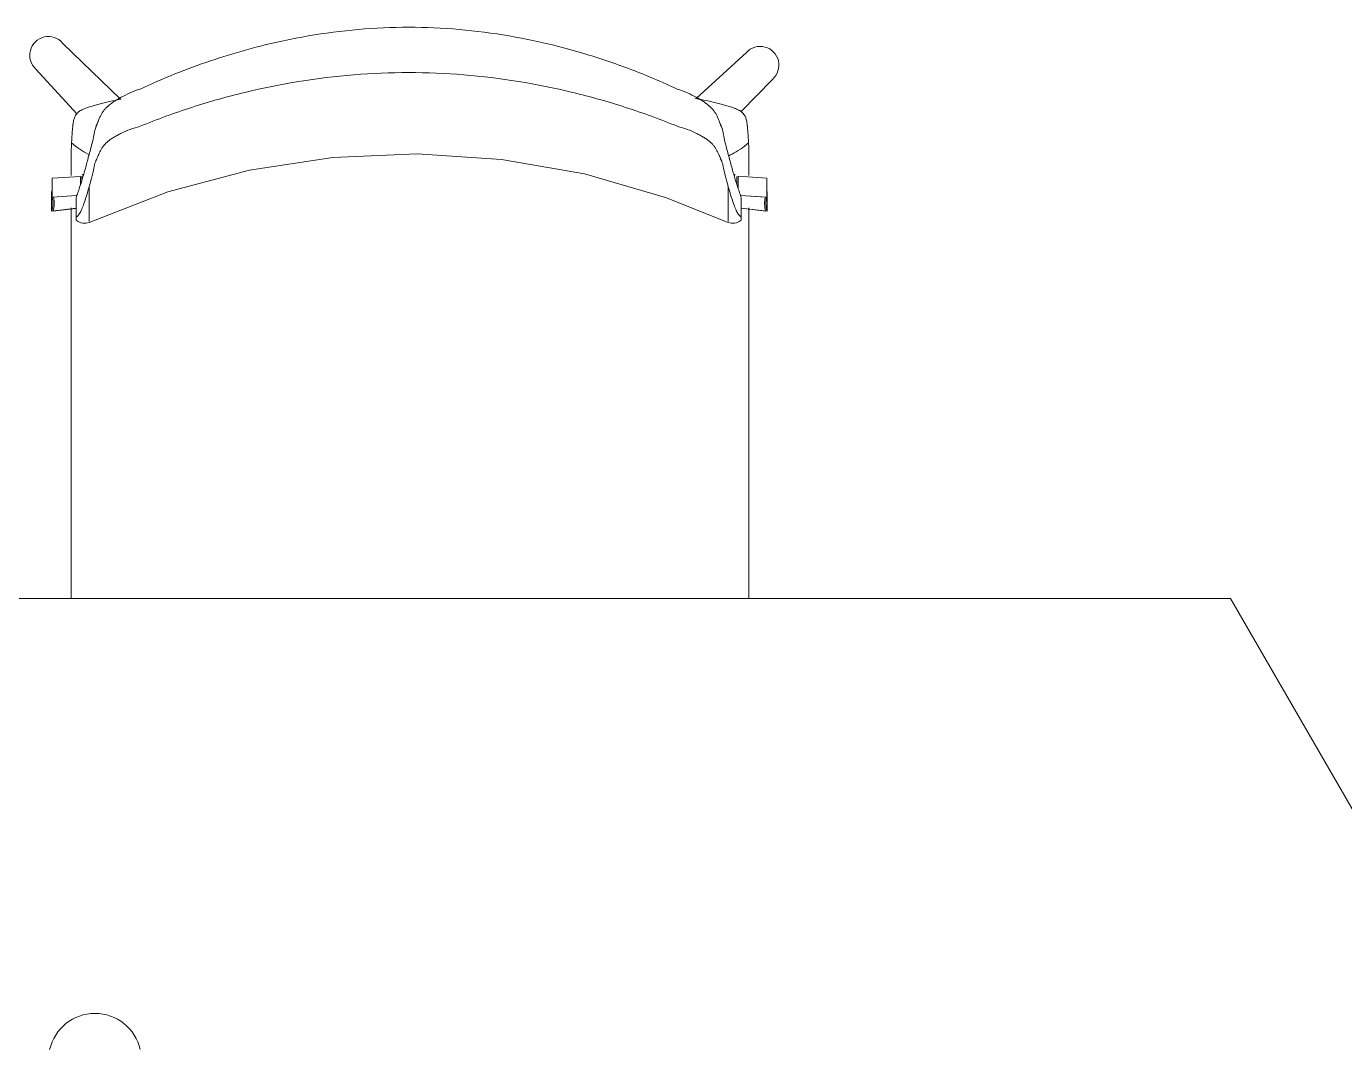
# Model space of a CAD drawing. Header units: millimetres. Extents: x 155927 to 326028, y -36033 to 97293.
# Drawn here: x 183402 to 184325, y 21562 to 22279 of the extents above; entities that cross this region are included whole.
import ezdxf

# ---------------------------------------------------------------- set-up
doc = ezdxf.new("R2010")
doc.units = ezdxf.units.MM
doc.header["$MEASUREMENT"] = 0
doc.layers.add('A-GENM', color=8, linetype='CONTINUOUS', lineweight=9)
doc.layers.add('I-FURN', color=8, linetype='CONTINUOUS', lineweight=9)

msp = doc.modelspace()

# ---------------------------------------------------------------- linework, layer by layer
at = {"layer": 'A-GENM'}
msp.add_arc((183449.76, 21554.84), 32.54, 12.68038, 167.31962, dxfattribs=at)
at = {"layer": 'I-FURN'}
for p, q in [((183467.78, 22227.49), (183427.12, 22266.94)), ((183906.11, 22260.24), (183871, 22228.01)), ((183408.41, 22248.72), (183437.39, 22217.18)), ((183902.2, 22218.74), (183924.31, 22241.52)), ((183557.94, 22177.83), (183616.38, 22186.76)), ((183616.38, 22186.76), (183675.45, 22189.32)), ((183675.45, 22189.32), (183734.46, 22185.48)), ((183734.46, 22185.48), (183792.71, 22175.29)), ((183500.81, 22162.64), (183557.94, 22177.83)), ((183792.71, 22175.29), (183849.51, 22158.86)), ((183419.71, 22172.23), (183439.61, 22173.59)), ((183419.71, 22158.9), (183419.71, 22172.23)), ((183439.61, 22173.59), (183439.61, 22167.69)), ((183440.57, 22173.62), (183440.57, 22170.61)), ((183899.5, 22167.69), (183899.5, 22173.59)), ((183900.45, 22173.62), (183920.35, 22172.26)), ((183900.45, 22164.78), (183900.45, 22173.62)), ((183920.35, 22172.26), (183920.35, 22158.93)), ((183419.38, 22162.51), (183419.38, 22149.18)), ((183437.07, 22160.09), (183419.71, 22158.9)), ((183436.56, 22145.01), (183436.56, 22158.64)), ((183445.67, 22141.37), (183500.81, 22162.64)), ((183849.51, 22158.86), (183893.44, 22141.37)), ((183920.35, 22158.93), (183902.01, 22160.18)), ((183919.4, 22158.9), (183902.04, 22160.09)), ((183902.55, 22145.01), (183902.55, 22158.64)), ((183920.68, 22149.21), (183920.68, 22162.54)), ((183419.38, 22149.18), (183436.56, 22151.24)), ((183420.34, 22149.21), (183436.56, 22151.16)), ((183902.55, 22151.38), (183920.68, 22149.21)), ((183902.55, 22151.24), (183919.73, 22149.18)), ((183436.56, 22142.94), (183438.1, 22141.85)), ((183438.1, 22141.85), (183439.84, 22141.12)), ((183439.84, 22141.12), (183441.32, 22140.8)), ((183441.32, 22140.8), (183443.59, 22140.82)), ((183443.59, 22140.82), (183445.67, 22141.37)), ((183895.52, 22140.82), (183893.44, 22141.37)), ((183897.79, 22140.8), (183895.52, 22140.82)), ((183899.27, 22141.12), (183897.79, 22140.8)), ((183901.01, 22141.85), (183899.27, 22141.12)), ((183902.55, 22142.94), (183901.01, 22141.85)), ((184245.29, 21877.94), (183095.31, 21877.92)), ((184820.34, 20882.03), (184245.29, 21877.94))]:
    msp.add_line(p, q, dxfattribs=at)
for centre, start, end in [((183417.16, 22258.45), 40.41756, 228.03379), ((183915.83, 22251.49), 310.39413, 138.01036)]:
    msp.add_arc(centre, 13.09, start, end, dxfattribs=at)
for centre, start_param, end_param in [((183402.89, 22167.91), 5.960696, 6.044337), ((183402.89, 22154.57), 5.960696, 6.540192), ((183403.84, 22154.6), 5.960696, 6.540192), ((183936.22, 22154.57), 2.884586, 3.464082), ((183937.17, 22154.6), 2.884586, 3.464082), ((183937.17, 22167.93), 3.380441, 3.464082)]:
    msp.add_ellipse(centre, major_axis=(17.39, 0), ratio=0.978487, start_param=start_param, end_param=end_param, dxfattribs=at)
for points, knots in [([(183481.42, 22234.74), (183497.49, 22242.22), (183530.33, 22255.38), (183587.26, 22271.17), (183651.78, 22279.67), (183722.74, 22276.51), (183780.55, 22264.02), (183825.26, 22248.88), (183846.98, 22239.73), (183857.69, 22234.74)], [-1, -1, -1, -1, -0.863636, -0.727273, -0.545455, -0.363636, -0.181818, -0.090909, 0, 0, 0, 0]), ([(183857.69, 22208.67), (183845.76, 22213.53), (183821.59, 22222.35), (183772.01, 22236.4), (183708.3, 22246.75), (183630.82, 22246.75), (183567.11, 22236.4), (183517.53, 22222.35), (183493.36, 22213.54), (183481.42, 22208.67)], [-1, -1, -1, -1, -0.9, -0.8, -0.6, -0.4, -0.2, -0.1, 0, 0, 0, 0]), ([(183438.99, 22165.78), (183439.67, 22167.67), (183440.72, 22170.9), (183442.18, 22175.93), (183443.3, 22180.01), (183444.44, 22184.25), (183445.63, 22188.73), (183446.71, 22192.78), (183447.59, 22196.13), (183448.15, 22198.28), (183448.55, 22199.99), (183448.86, 22201.68), (183449.13, 22203.37), (183449.49, 22205.11), (183449.83, 22206.46), (183450.19, 22207.63), (183450.51, 22208.48), (183450.7, 22208.97), (183450.87, 22209.35), (183451.03, 22209.73), (183451.24, 22210.24), (183451.6, 22211.15), (183452.12, 22212.48), (183452.78, 22214.13), (183453.55, 22215.82), (183454.47, 22217.54), (183455.6, 22219.26), (183456.76, 22220.69), (183457.71, 22221.67), (183458.29, 22222.23), (183458.76, 22222.64), (183459.24, 22223.05), (183459.9, 22223.6), (183461.11, 22224.55), (183462.97, 22225.89), (183465.45, 22227.48), (183469.06, 22229.54), (183474.17, 22232.01), (183478.89, 22233.86), (183481.42, 22234.74)], [0, 0, 0, 0, 0.142857, 0.214286, 0.285714, 0.357143, 0.428571, 0.5, 0.535714, 0.571429, 0.589286, 0.607143, 0.642857, 0.660714, 0.678571, 0.696429, 0.705357, 0.709821, 0.714286, 0.71875, 0.723214, 0.732143, 0.75, 0.767857, 0.785714, 0.803571, 0.821429, 0.839286, 0.848214, 0.852679, 0.857143, 0.861607, 0.866071, 0.875, 0.892857, 0.910714, 0.928571, 0.964286, 1, 1, 1, 1]), ([(183857.69, 22234.74), (183860.22, 22233.86), (183864.94, 22232.01), (183870.05, 22229.54), (183873.66, 22227.48), (183876.14, 22225.89), (183878.01, 22224.55), (183879.21, 22223.6), (183879.87, 22223.05), (183880.36, 22222.64), (183880.82, 22222.23), (183881.4, 22221.67), (183882.36, 22220.69), (183883.51, 22219.26), (183884.64, 22217.54), (183885.56, 22215.82), (183886.33, 22214.13), (183886.99, 22212.48), (183887.51, 22211.15), (183887.87, 22210.24), (183888.08, 22209.73), (183888.25, 22209.35), (183888.41, 22208.97), (183888.6, 22208.48), (183888.92, 22207.63), (183889.29, 22206.46), (183889.62, 22205.11), (183889.98, 22203.37), (183890.25, 22201.68), (183890.56, 22199.99), (183890.86, 22198.7), (183891.19, 22197.41), (183891.63, 22195.71), (183892.4, 22192.78), (183893.48, 22188.73), (183894.67, 22184.25), (183895.81, 22180.01), (183896.94, 22175.93), (183898.02, 22172.15), (183899.09, 22168.75), (183899.78, 22166.72), (183900.12, 22165.78)], [0, 0, 0, 0, 0.035714, 0.071429, 0.089286, 0.107143, 0.125, 0.133929, 0.138393, 0.142857, 0.147321, 0.151786, 0.160714, 0.178571, 0.196429, 0.214286, 0.232143, 0.25, 0.267857, 0.276786, 0.28125, 0.285714, 0.290179, 0.294643, 0.303571, 0.321429, 0.339286, 0.357143, 0.392857, 0.410714, 0.428571, 0.446429, 0.464286, 0.5, 0.571429, 0.642857, 0.714286, 0.785714, 0.857143, 0.928571, 1, 1, 1, 1]), ([(183433.38, 22196.97), (183433.44, 22198.05), (183433.53, 22199.71), (183433.65, 22201.66), (183433.72, 22202.76), (183433.78, 22203.58), (183433.83, 22204.38), (183433.91, 22205.39), (183434, 22206.61), (183434.12, 22207.84), (183434.21, 22208.73), (183434.27, 22209.24), (183434.31, 22209.64), (183434.36, 22210.03), (183434.43, 22210.54), (183434.56, 22211.42), (183434.78, 22212.62), (183435.11, 22213.97), (183435.54, 22215.2), (183436.17, 22216.42), (183437.07, 22217.59), (183438.03, 22218.51), (183438.91, 22219.16), (183439.59, 22219.59), (183440.28, 22219.99), (183441.26, 22220.49), (183442.58, 22221.07), (183444.26, 22221.72), (183446.04, 22222.32), (183447.78, 22222.85), (183449.37, 22223.3), (183450.92, 22223.73), (183452.59, 22224.17), (183454.43, 22224.63), (183456.9, 22225.22), (183461.32, 22226.25), (183465.08, 22227.06), (183467.41, 22227.56)], [0, 0, 0, 0, 0.0625, 0.09375, 0.109375, 0.125, 0.140625, 0.15625, 0.1875, 0.21875, 0.234375, 0.242188, 0.25, 0.257812, 0.265625, 0.28125, 0.3125, 0.34375, 0.375, 0.40625, 0.4375, 0.46875, 0.484375, 0.5, 0.515625, 0.53125, 0.5625, 0.59375, 0.625, 0.65625, 0.6875, 0.71875, 0.75, 0.78125, 0.8125, 0.875, 1, 1, 1, 1]), ([(183873.6, 22227.56), (183875.93, 22227.06), (183879.69, 22226.25), (183884.12, 22225.22), (183886.58, 22224.63), (183888.42, 22224.17), (183890.1, 22223.73), (183891.65, 22223.3), (183893.24, 22222.85), (183894.97, 22222.32), (183896.75, 22221.72), (183898.43, 22221.07), (183899.75, 22220.49), (183900.73, 22219.99), (183901.42, 22219.59), (183902.1, 22219.16), (183902.98, 22218.51), (183903.94, 22217.59), (183904.84, 22216.42), (183905.47, 22215.2), (183905.9, 22213.97), (183906.24, 22212.62), (183906.45, 22211.42), (183906.58, 22210.54), (183906.65, 22210.03), (183906.7, 22209.64), (183906.75, 22209.24), (183906.81, 22208.73), (183906.9, 22207.84), (183907.01, 22206.61), (183907.11, 22205.39), (183907.18, 22204.38), (183907.24, 22203.58), (183907.29, 22202.76), (183907.36, 22201.66), (183907.48, 22199.71), (183907.57, 22198.05), (183907.63, 22196.97)], [0, 0, 0, 0, 0.125, 0.1875, 0.21875, 0.25, 0.28125, 0.3125, 0.34375, 0.375, 0.40625, 0.4375, 0.46875, 0.484375, 0.5, 0.515625, 0.53125, 0.5625, 0.59375, 0.625, 0.65625, 0.6875, 0.71875, 0.734375, 0.742188, 0.75, 0.757812, 0.765625, 0.78125, 0.8125, 0.84375, 0.859375, 0.875, 0.890625, 0.90625, 0.9375, 1, 1, 1, 1]), ([(183481.42, 22208.67), (183478.93, 22207.97), (183474.28, 22206.46), (183469.23, 22204.35), (183465.64, 22202.54), (183463.17, 22201.13), (183461.3, 22199.91), (183460.09, 22199.04), (183459.43, 22198.53), (183458.95, 22198.15), (183458.48, 22197.77), (183457.88, 22197.24), (183456.92, 22196.3), (183455.72, 22194.91), (183454.54, 22193.21), (183453.57, 22191.49), (183452.74, 22189.81), (183452.03, 22188.17), (183451.48, 22186.88), (183451.1, 22186.01), (183450.88, 22185.53), (183450.72, 22185.18), (183450.55, 22184.83), (183450.35, 22184.38), (183450.04, 22183.62), (183449.69, 22182.58), (183449.37, 22181.42), (183449.06, 22179.93), (183448.84, 22178.48), (183448.56, 22177), (183448.29, 22175.83), (183447.96, 22174.63), (183447.54, 22173.03), (183446.78, 22170.24), (183446.12, 22167.88), (183445.67, 22166.32)], [0, 0, 0, 0, 0.0625, 0.125, 0.15625, 0.1875, 0.21875, 0.234375, 0.242188, 0.25, 0.257812, 0.265625, 0.28125, 0.3125, 0.34375, 0.375, 0.40625, 0.4375, 0.46875, 0.484375, 0.492188, 0.5, 0.507812, 0.515625, 0.53125, 0.5625, 0.59375, 0.625, 0.6875, 0.71875, 0.75, 0.78125, 0.8125, 0.875, 1, 1, 1, 1]), ([(183893.44, 22166.32), (183892.99, 22167.88), (183892.33, 22170.24), (183891.57, 22173.03), (183891.15, 22174.63), (183890.82, 22175.83), (183890.55, 22177), (183890.27, 22178.48), (183890.05, 22179.93), (183889.74, 22181.42), (183889.43, 22182.58), (183889.07, 22183.62), (183888.76, 22184.38), (183888.56, 22184.83), (183888.4, 22185.18), (183888.23, 22185.53), (183888.01, 22186.01), (183887.63, 22186.88), (183887.09, 22188.17), (183886.37, 22189.81), (183885.55, 22191.49), (183884.57, 22193.21), (183883.39, 22194.91), (183882.19, 22196.3), (183881.23, 22197.24), (183880.63, 22197.77), (183880.17, 22198.15), (183879.68, 22198.53), (183879.02, 22199.04), (183877.81, 22199.91), (183875.94, 22201.13), (183873.47, 22202.54), (183869.88, 22204.35), (183864.83, 22206.46), (183860.18, 22207.97), (183857.69, 22208.67)], [0, 0, 0, 0, 0.125, 0.1875, 0.21875, 0.25, 0.28125, 0.3125, 0.375, 0.40625, 0.4375, 0.46875, 0.484375, 0.492188, 0.5, 0.507812, 0.515625, 0.53125, 0.5625, 0.59375, 0.625, 0.65625, 0.6875, 0.71875, 0.734375, 0.742188, 0.75, 0.757812, 0.765625, 0.78125, 0.8125, 0.84375, 0.875, 0.9375, 1, 1, 1, 1]), ([(183433.38, 22196.97), (183435.26, 22195.38), (183439.07, 22192.54), (183443.33, 22189.98), (183445.67, 22188.81), (183446.04, 22188.63)], [0, 0, 0, 0, 0.02777778, 0.05555556, 0.06066679, 0.06066679, 0.06066679, 0.06066679]), ([(183893.62, 22187.99), (183894.44, 22188.37), (183897.24, 22189.72), (183901.95, 22192.54), (183905.75, 22195.38), (183907.63, 22196.97)], [0.93303317, 0.93303317, 0.93303317, 0.93303317, 0.94444444, 0.97222222, 1, 1, 1, 1]), ([(183445.67, 22142.03), (183445.67, 22142.29), (183445.67, 22142.93), (183445.67, 22144.93), (183445.67, 22148.83), (183445.67, 22156.03), (183445.67, 22162.56), (183445.67, 22166.32)], [0.4444444, 0.4444444, 0.4444444, 0.4444444, 0.5138889, 0.5833333, 0.7222222, 0.8611111, 1, 1, 1, 1]), ([(183893.44, 22166.32), (183893.44, 22163.31), (183893.44, 22157.94), (183893.44, 22151.55), (183893.44, 22146.81), (183893.44, 22144.16), (183893.44, 22142.73), (183893.44, 22142.23), (183893.44, 22142.03)], [0, 0, 0, 0, 0.1111111, 0.2222222, 0.3333333, 0.4444444, 0.5, 0.5555556, 0.5555556, 0.5555556, 0.5555556]), ([(183433.18, 21877.63), (183433.18, 21877.79), (183433.18, 21880.43), (183433.18, 21885.59), (183433.18, 21893.2), (183433.18, 21900.83), (183433.18, 21910.91), (183433.18, 21923.39), (183433.18, 21935.84), (183433.18, 21945.88), (183433.18, 21953.51), (183433.18, 21961.15), (183433.18, 21971.23), (183433.18, 21983.74), (183433.18, 21998.7), (183433.18, 22013.88), (183433.18, 22029.01), (183433.18, 22043.9), (183433.18, 22056.34), (183433.18, 22066.38), (183433.18, 22074), (183433.18, 22081.58), (183433.18, 22091.48), (183433.18, 22103.72), (183433.18, 22116.08), (183433.18, 22126.19), (183433.18, 22133.92), (183433.18, 22141.73), (183433.18, 22147.57), (183433.18, 22150.84), (183433.18, 22151.54)], [-0.7511307, -0.7511307, -0.7511307, -0.7511307, -0.75, -0.7321429, -0.7142857, -0.6964286, -0.6785714, -0.6428571, -0.6071429, -0.5892857, -0.5714286, -0.5535714, -0.5357143, -0.5, -0.4642857, -0.4285714, -0.3928571, -0.3571429, -0.3214286, -0.3035714, -0.2857143, -0.2678571, -0.25, -0.2142857, -0.1785714, -0.1607143, -0.1428571, -0.125, -0.1071429, -0.1022726, -0.1022726, -0.1022726, -0.1022726]), ([(183907.84, 22151.47), (183907.84, 22151.02), (183907.84, 22145.48), (183907.84, 22134.69), (183907.84, 22119.27), (183907.84, 22104.21), (183907.84, 22091.71), (183907.84, 22081.65), (183907.84, 22073.98), (183907.84, 22066.3), (183907.84, 22056.21), (183907.84, 22043.73), (183907.84, 22031.31), (183907.84, 22021.31), (183907.84, 22013.73), (183907.84, 22006.16), (183907.84, 21996.21), (183907.84, 21983.87), (183907.84, 21971.49), (183907.84, 21961.47), (183907.84, 21953.85), (183907.84, 21946.2), (183907.84, 21936.1), (183907.84, 21923.53), (183907.84, 21908.41), (183907.84, 21893.06), (183907.84, 21882.81), (183907.84, 21877.71), (183907.84, 21877.61)], [-0.896036, -0.896036, -0.896036, -0.896036, -0.8928571, -0.8571429, -0.8214286, -0.7857143, -0.75, -0.7321429, -0.7142857, -0.6964286, -0.6785714, -0.6428571, -0.6071429, -0.5892857, -0.5714286, -0.5535714, -0.5357143, -0.5, -0.4642857, -0.4464286, -0.4285714, -0.4107143, -0.3928571, -0.3571429, -0.3214286, -0.2857143, -0.25, -0.2493139, -0.2493139, -0.2493139, -0.2493139]), ([(183436.56, 22145.01), (183436.56, 22144.45), (183436.56, 22143.63), (183436.56, 22142.97), (183436.56, 22142.87), (183436.56, 22143.5), (183436.56, 22144.28), (183436.56, 22144.65)], [0, 0, 0, 0, 0.125, 0.25, 0.375, 0.5, 0.5828112, 0.5828112, 0.5828112, 0.5828112]), ([(183902.55, 22144.64), (183902.55, 22144.27), (183902.55, 22143.49), (183902.55, 22142.87), (183902.55, 22142.97), (183902.55, 22143.63), (183902.55, 22144.45), (183902.55, 22145.01)], [0.4162183, 0.4162183, 0.4162183, 0.4162183, 0.5, 0.625, 0.75, 0.875, 1, 1, 1, 1])]:
    msp.add_open_spline(points, degree=3, knots=knots, dxfattribs=at)
for points in [[(183873.6, 22227.56), (183872.38, 22227.79), (183871.16, 22228.02), (183869.94, 22228.25)], [(183870, 22228.24), (183871.2, 22228.02), (183872.4, 22227.79), (183873.6, 22227.56)], [(183433.18, 22193.13), (183433.21, 22193.77), (183433.28, 22195.05), (183433.35, 22196.33), (183433.38, 22196.97)], [(183433.18, 22174.15), (183433.18, 22180.66), (183433.18, 22186.98), (183433.18, 22193.13)], [(183907.63, 22196.97), (183907.67, 22196.33), (183907.74, 22195.05), (183907.8, 22193.77), (183907.84, 22193.13)], [(183907.84, 22193.13), (183907.84, 22187.01), (183907.84, 22180.72), (183907.84, 22174.21)], [(183441.9, 22175.19), (183441.5, 22174.92), (183441.1, 22174.65), (183440.74, 22174.39)], [(183898.37, 22174.39), (183898, 22174.65), (183897.62, 22174.92), (183897.22, 22175.19)], [(183445.67, 22166.32), (183445.14, 22164.29), (183444.05, 22160.47), (183442.39, 22155.51), (183440.87, 22151.3), (183439.4, 22148.04), (183437.9, 22145.91), (183436.99, 22145.2), (183436.56, 22145.01)], [(183436.56, 22158.64), (183436.94, 22159.73), (183437.75, 22161.99), (183438.58, 22164.47), (183438.99, 22165.78)], [(183902.55, 22145.01), (183902.12, 22145.2), (183901.21, 22145.91), (183899.72, 22148.04), (183898.24, 22151.3), (183896.72, 22155.51), (183895.07, 22160.47), (183893.98, 22164.29), (183893.44, 22166.32)], [(183900.12, 22165.78), (183900.53, 22164.47), (183901.36, 22161.99), (183902.17, 22159.73), (183902.55, 22158.64)]]:
    msp.add_open_spline(points, degree=3, dxfattribs=at)

doc.saveas('drawing.dxf')
